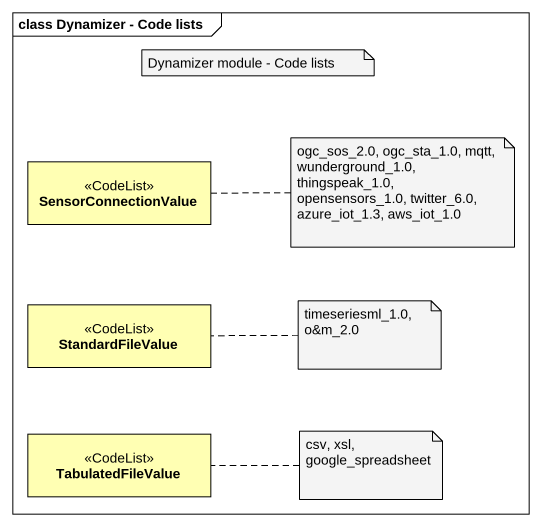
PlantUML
@startuml
mainframe class Dynamizer - Code lists
hide circle
hide empty members
class SensorConnectionValue <<CodeList>> #FFFFB3
class StandardFileValue <<CodeList>> #FFFFB3
class TabulatedFileValue <<CodeList>> #FFFFB3
note as N1
  Dynamizer module - Code lists
end note
note right of SensorConnectionValue : ogc_sos_2.0, ogc_sta_1.0, mqtt, wunderground_1.0, thingspeak_1.0, opensensors_1.0, twitter_6.0, azure_iot_1.3, aws_iot_1.0
note right of StandardFileValue : timeseriesml_1.0, o&m_2.0
note right of TabulatedFileValue : csv, xsl, google_spreadsheet
@enduml
